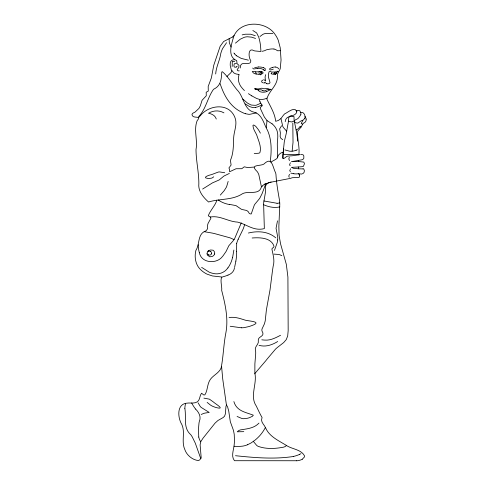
<?xml version="1.0" encoding="UTF-8"?>
<svg xmlns="http://www.w3.org/2000/svg" width="485" height="485" viewBox="0 0 485 485"><rect width="100%" height="100%" fill="white"/><g stroke="black" fill="none" stroke-linecap="round" stroke-linejoin="round"><path stroke-width="0.73" d="M298.511 166.973L291.63 167.349A5.062 5.062 0 0 1 291.964 167.507L292.667 167.913A8.809 8.809 0 0 0 292.958 168.083L293.055 168.131A4.001 4.001 0 0 0 293.51 168.331L298.463 168.792L298.511 166.973L301.494 166.743A8.888 8.888 0 0 0 303.404 166.355L304.416 163.869A2.17 2.17 0 0 0 304.374 163.475L304.022 162.536A11.804 11.804 0 0 0 303.768 162.075L298.651 161.535A61.11 61.11 0 0 0 297.299 161.517L291.418 161.681L301.961 159.795A5.771 5.771 0 0 0 303.192 159.141L303.755 158.443A4.28 4.28 0 0 0 303.816 157.958L303.822 156.037A1.922 1.922 0 0 0 302.949 154.763L300.961 154.406M298.651 161.535L298.681 160.48M283.555 149.016C283.628 152.302 279.681 162.851 286.526 156.558A5.693 5.693 0 0 1 287.629 156.134L290.636 155.855A30.276 30.276 0 0 0 291.867 155.812L298.827 154.854C299.906 147.125 297.159 139.456 297.59 131.823A4.795 4.795 0 0 1 298.099 130.707L301.021 127.112L303.107 123.554A2.304 2.304 0 0 1 303.404 123.287L304.968 122.372L305.859 121.129A3.965 3.965 0 0 0 306.114 119.086M283.143 158.68L283.549 148.646M259.966 101.62A6.814 6.814 0 0 0 260.791 103.214L262.209 105.494A0.709 0.709 0 0 1 262.106 105.882L260.445 107.355L260.263 108.319L264.343 117.03L266.986 120.571L266.326 127.737M288.539 120.826C288.502 118.964 288.587 115.879 291.097 115.854A0.976 0.976 0 0 1 291.364 115.939L292.388 116.594A0.746 0.746 0 0 0 292.649 116.624L293.91 116.436L294.062 117.861A20.328 20.328 0 0 0 294.116 120.171L296.717 133.126A78.346 78.346 0 0 1 297.323 137.546L297.62 141.105M283.519 149.047L284.258 142.056A36.387 36.387 0 0 1 284.525 140.632L286.029 134.466A49.688 49.688 0 0 0 286.332 133.06L288.526 121.032M227.986 275.092A29.876 29.876 0 0 1 223.179 276.711C218.911 276.771 222.469 287.593 221.663 290.327C225.192 304.168 228.556 318.439 225.883 332.795C223.591 344.374 223.403 356.293 221.166 367.842C218.911 373.68 211.854 375.572 209.302 381.186C207.174 385.533 207.513 390.831 204.84 394.899L203.651 394.917L201.578 393.232C199.444 395.669 200.25 399.937 197.262 401.907C193.976 403.829 190.041 402.58 186.464 403.199C176.528 404.399 177.759 417.997 181.814 424.478C185.482 432.274 181.135 441.459 184.773 449.425C186.573 455.106 192.496 460.004 198.31 460.526A6.923 6.923 0 0 0 199.681 459.913L201.208 457.992L200.117 444.842L200.832 441.532L203.094 438.1L215.061 423.114L217.947 420.501L223.124 417.555L224.555 416.203L225.398 413.802L225.949 406.466L226.471 404.987L227.617 406.982L228.756 411.207L230.314 421.726L233.497 430.468L234.225 434.342L234.479 440.604A49.712 49.712 0 0 1 233.879 446.837C233.17 451.323 231.218 456.779 234.473 460.708L296.329 460.744M232.491 37.018L223.646 41.504L220.148 46.318L213.788 65.184L211.375 77.903L208.192 86.421L208.283 91.071L206.18 92.271L206.283 95.751L202.093 100.268L200.311 105.888L198.953 108.404L195.085 112.065L192.739 113.278L191.975 114.351C192.412 119.692 202.336 114.521 197.116 120.753C193.515 129.974 197.795 139.983 196.013 149.55C196.061 160.929 198.892 172.151 198.844 183.639C197.928 191.163 203.445 197.516 208.562 202.009C219.632 198.504 232.357 200.408 242.47 193.739C248.326 190.514 259.214 195.57 261.421 186.87L258.802 174.558A15.956 15.956 0 0 0 257.299 171.708C250.399 165.161 256.632 166.106 262.3 164.742A11.816 11.816 0 0 0 263.882 164.075C272.152 155.946 272.521 166.882 275.583 172.763A18.284 18.284 0 0 1 275.953 174.388C276.444 183.172 278.002 191.702 279.524 200.469A51.477 51.477 0 0 1 279.796 204.264L278.863 226.483L279.087 235.498L280.591 243.943L286.332 264.373L287.908 277.08L288.175 330.637L287.684 335.972L286.265 339.603L283.676 342.574L277.687 347.236A33.216 33.216 0 0 0 275.522 349.115L267.253 358.906A130.629 130.629 0 0 1 265.453 361.161L254.934 373.45C257.105 384.278 249.551 396.354 256.31 406.06C258.184 409.928 259.911 413.881 262.064 417.5C260.106 422.005 264.113 424.272 265.592 427.855C269.424 436.906 279.409 440.944 287.205 445.945A14.374 14.374 0 0 0 288.169 446.473C293.607 449.304 301.506 449.941 304.538 455.906A2.195 2.195 0 0 1 304.459 456.961L302.222 459.253M299.621 175.861L299.154 177.377L292.279 177.722A8.56 8.56 0 0 0 291.928 177.837L291.236 178.086A12.737 12.737 0 0 1 290.315 178.389L276.444 181.093A19.4 19.4 0 0 1 276.044 181.196L269.333 182.499A8.397 8.397 0 0 0 267.981 183.142L266.459 184.385L265.647 185.913L265.459 192.236L263.597 203.209L264.349 228.599C253.837 231.4 246.768 224.3 237.559 222.1C228.235 221.694 219.893 215.237 210.369 217.031M261.785 72.423C261.373 73.884 259.548 75.278 258.117 74.296A5.129 5.129 0 0 0 257.656 74.163L255.474 73.914A4.213 4.213 0 0 1 254.655 73.647L253.94 73.271A7.99 7.99 0 0 1 253.243 72.792L252.242 71.441L256.68 71.883A6.748 6.748 0 0 0 258.135 71.713L259.936 71.313M277.681 239.96L277.766 237.868A12.046 12.046 0 0 0 277.662 236.674L276.044 228.277L277.505 220.833M229.126 38.733L229.326 42.741L231.066 47.021M232.133 66.536L232.206 65.839A12.149 12.149 0 0 0 232.224 63.377L232.339 61.359L234.673 61.559M270.26 161.287C271.667 150.987 271.776 140.104 267.544 130.41C263.81 124.142 262.3 114.448 254.322 112.265C243.858 110.186 243.882 96.321 237.019 89.828C232.072 83.875 228.217 76.594 222.3 71.671L221.754 72.047C221.366 79.631 220.893 85.845 213.491 89.331C207.447 97.818 206.022 108.949 198.614 116.739M207.028 253.419L207.289 254.94A2.376 2.376 0 0 0 207.574 255.237L209.799 256.814L212.133 256.48A6.972 6.972 0 0 0 212.982 256.031L214.376 254.68A2.583 2.583 0 0 0 214.649 253.952M233.861 250.054L232.642 257.329M302.64 124.19L301.227 123.584L301.991 121.971A6.329 6.329 0 0 0 302.494 121.111L302.573 120.195L301.112 120.862A15.338 15.338 0 0 0 300.567 121.244L297.838 123.105L295.65 122.808A4.565 4.565 0 0 1 294.983 122.317C292.855 120.674 295.977 119.559 297.263 118.958A6.735 6.735 0 0 0 298.505 117.982L300.33 115.485A6.881 6.881 0 0 0 300.839 114.393M236.68 243.725L236.613 251.412M215.692 73.975C216.086 66.809 219.79 60.607 220.754 53.599A28.239 28.239 0 0 1 222.615 48.518L226.556 42.704M214.649 253.952L214.697 252.879A4.062 4.062 0 0 0 214.418 251.8L213.503 250.509A2.189 2.189 0 0 0 213.012 250.212L210.817 249.999A15.223 15.223 0 0 0 210.332 250.054L208.653 250.545M292.128 151.132L293.031 142.335L292.807 122.99M211.484 253.649L211.375 254.061A1.364 1.364 0 0 1 211.157 254.407L210.563 254.861A3.043 3.043 0 0 1 209.302 255.158L208.223 254.795M235.886 261.13L234.637 267.15M240.233 67.991C240.305 60.71 246.198 64.869 249.872 63.008A3.437 3.437 0 0 0 250.545 62.013L250.793 61.098A2.001 2.001 0 0 0 250.763 60.601C248.271 57.327 247.968 47.142 253.861 50.616A7.099 7.099 0 0 0 254.795 50.931L260.96 51.513L260.566 46.19A48.512 48.512 0 0 0 258.729 37.151L256.644 32.944L252.837 30.488M239.063 74.605C237.426 79.267 238.796 84.426 242.1 88.046A24.444 24.444 0 0 0 243.622 89.749L244.452 90.556M296.82 111.374L296.723 111.762M234.473 267.835C234.067 271.382 231.278 274.019 227.992 275.104M228.15 181.414L226.75 186.252A15.678 15.678 0 0 1 226.204 187.477L224.173 190.684L220.323 195.091M244.725 224.567L243.464 228.192A40.297 40.297 0 0 1 242.864 229.654L238.165 239.269M265.719 74.654L265.204 76.478A6.135 6.135 0 0 0 265.137 78.085L265.695 81.074L263.791 79.492M285.216 121.686C285.55 115.036 293.207 117.297 296.177 113.32A3.904 3.904 0 0 0 296.341 112.987L296.39 112.872A9.451 9.451 0 0 0 296.717 111.756M265.835 183.597L262.1 193.624L259.93 197.916A18.078 18.078 0 0 1 258.966 199.28L254.934 204.13A11.343 11.343 0 0 0 254.255 205.252L251.272 213.867A0.825 0.825 0 0 1 250.915 214.006L249.805 213.709A2.946 2.946 0 0 1 249.163 213.194L249.06 213.073A2.364 2.364 0 0 1 248.853 212.788L248.538 212.133A7.96 7.96 0 0 0 248.399 211.824L246.78 210.496L242.148 209.52A5.893 5.893 0 0 1 241.075 209.071L235.995 205.604L229.356 204.355M234.073 35.484C231.781 43.135 226.786 56.424 236.528 60.516A1 1 0 0 1 236.753 60.849L237.013 63.644L238.735 65.099A1.279 1.279 0 0 1 239.002 65.523L238.802 67.336A3.959 3.959 0 0 1 238.087 68.391L237.244 69.416A0.709 0.709 0 0 0 237.22 69.664L237.335 70.07A1.582 1.582 0 0 0 237.808 70.64L237.88 70.689A1.194 1.194 0 0 0 238.262 70.846L239.25 70.834M274.449 250.46L277.177 242.73A21.776 21.776 0 0 0 277.687 239.96M304.665 118.492L302.955 120.377M265.477 427.412L264.307 429.449A40.613 40.613 0 0 1 259.426 436.057L258.748 436.742A41.601 41.601 0 0 1 255.074 440.113L251 442.987L247.617 444.721M277.062 71.071L277.669 71.762M241.275 222.876L234.564 238.796A20.218 20.218 0 0 1 232.661 241.348L228.817 245.762L226.507 250.569A17.581 17.581 0 0 1 225.992 251.594L223.118 255.734A53.811 53.811 0 0 1 222.33 256.674C216.449 264.398 200.881 263.209 199.311 252.267M290.357 162.742L289.6 164.785A1.14 1.14 0 0 0 289.745 165.215L290.169 165.688M290.551 168.762L289.733 170.69L290.357 171.708M227.847 267.902C224.676 272.77 218.444 274.91 212.879 273.358A20.006 20.006 0 0 1 209.15 272.133L201.633 267.356M276.838 73.059L275.668 74.138A2.292 2.292 0 0 1 274.934 74.369L274.104 74.369A14.944 14.944 0 0 1 273.17 74.229L272.37 74.084A7.336 7.336 0 0 0 271.97 74.023L271.073 73.696L271.667 73.235M289.515 174.339L288.763 176.061L289.26 177.352M237.207 66.105L237.11 66.221A3.437 3.437 0 0 1 236.256 67.027M281.573 125.773L279.639 128.895L280.366 132.757L280.142 136.473L280.742 138.152L282.682 139.692M226.956 76.521L228.368 75.066A25.141 25.141 0 0 1 229.181 74.314L230.83 72.726A6.281 6.281 0 0 0 231.812 70.761M261.421 186.87L262.233 186.088M235.443 43.123L240.299 39.176L244.24 37.315A13.259 13.259 0 0 1 247.362 36.769L251.569 37.145L255.553 38.442M271.6 72.689L272.024 72.223A0.673 0.673 0 0 0 272.109 72.029L275.771 71.968A8.021 8.021 0 0 0 278.232 71.647M259.978 36.527L262.688 34.477A8.415 8.415 0 0 1 263.822 33.956L264.422 33.75A11.488 11.488 0 0 1 266.144 33.374L272.861 33.629M213.746 176.795L212.642 177.625A4.929 4.929 0 0 1 211.624 178.128L209.156 178.48A12.016 12.016 0 0 1 207.616 178.383C201.687 177.649 209.223 175.006 211.29 174.691A34.229 34.229 0 0 0 212.988 174.054L218.353 172.048A7.536 7.536 0 0 1 219.529 171.926L224.737 172.733M258.984 423.102C254.019 428.364 247.004 428.837 240.396 429.904A16.011 16.011 0 0 0 238.656 430.638L237.262 431.795L243.803 431.65M202.627 189.041L212.388 182.93A31.925 31.925 0 0 1 214.285 182.093L219.262 179.917L223.179 176.661A12.471 12.471 0 0 1 224.07 175.994L229.363 173.418M270.976 162.135L271.758 161.626A24.511 24.511 0 0 1 274.407 160.135L276.983 158.516L278.432 155.309A2.789 2.789 0 0 1 278.748 154.848L279.724 153.921A10.288 10.288 0 0 1 280.73 153.121L281.549 152.72A4.759 4.759 0 0 1 281.985 152.593L283.07 152.32M275.407 74.254L276.086 73.623A0.921 0.921 0 0 0 276.195 73.296L276.207 73.059A4.614 4.614 0 0 0 276.183 72.798M260.797 103.208L256.456 105.154A8.475 8.475 0 0 1 255.177 105.33L251.897 105.118A8.3 8.3 0 0 1 250.46 104.724L247.344 102.972L242.827 99.049M264.762 184.142L271.127 182.008M277.693 341.507C272.176 344.968 265.519 347.266 259.063 345.308M254.667 67.657L258.735 66.942M280.548 335.268C275.668 337.845 270.381 340.603 264.683 340.094A39.006 39.006 0 0 1 263.41 339.985L261.815 339.815M300.967 453.675L299.487 454.409M296.147 129.992L296.935 129.574A6.232 6.232 0 0 0 298.517 128.379L300.021 126.737M216.825 200.172C215.595 205.179 210.078 210.569 208.283 215.813L210.423 217.062L210.908 218.323L208.107 223.306L207.622 224.955L207.574 228.647L206.616 230.205A4.856 4.856 0 0 1 205.519 231.048C197.292 234.049 199.978 244.294 195.922 250.345C194.152 256.898 195.51 264.992 200.711 269.733A23.868 23.868 0 0 0 207.137 274.183L212.466 275.959L221.663 277.002M201.178 414.487L203.688 413.426A11.482 11.482 0 0 1 206.076 412.917L209.205 412.432L201.148 407.4A11.658 11.658 0 0 1 200.062 406.175L198.086 402.841M262.076 104.984L258.099 106.682A17.987 17.987 0 0 1 256.62 107.136L255.431 107.415M297.42 149.683L296.141 150.247M266.823 98.134L266.392 98.328A19.115 19.115 0 0 1 264.537 99.043L261.87 99.589A9.051 9.051 0 0 1 259.954 99.522L256.71 98.528L251.776 95.86M294.201 121.038L291.54 121.923L288.514 121.347M236.225 66.985L236.098 67.045A2.467 2.467 0 0 1 235.273 67.227L234.419 67.033A0.8 0.8 0 0 1 234.206 66.833L233.94 65.62A12.622 12.622 0 0 1 233.946 65.129L234.4 63.687L236.219 63.662M265.034 70.483L265.325 68.815A5.208 5.208 0 0 0 263.646 67.779L263.319 67.651M260.318 74.884L263.022 73.138A0.825 0.825 0 0 0 263.022 72.52L262.124 71.628A3.935 3.935 0 0 0 259.948 71.386M272.255 67.548L271.727 67.742A6.032 6.032 0 0 1 271.412 67.839L270.066 68.367A0.988 0.988 0 0 0 269.884 68.579L269.836 68.658A1.297 1.297 0 0 0 269.684 69.355L270.036 69.925L271.109 69.852A11.919 11.919 0 0 0 271.721 69.658L273.31 69.119M266.532 91.677L271.139 89.27L270.472 89.319M256.359 112.896L249.757 114.308A12.804 12.804 0 0 1 248.387 114.266L245.483 113.708M262.967 80.073L261.773 80.807A0.94 0.94 0 0 0 261.651 81.141L261.773 81.91A1.425 1.425 0 0 0 262.112 82.383L263.476 82.971M274.237 73.75L273.752 73.587A2.395 2.395 0 0 1 273.619 73.211L273.607 73.168M293.376 456.488C274.261 459.434 254.661 457.719 235.504 455.706M279.839 206.889C274.346 208.241 268.575 206.95 263.513 204.688M300.16 154.576L298.827 154.854M280.597 50.664L277.735 50.779A2.48 2.48 0 0 1 277.287 50.598L275.91 49.694A4.432 4.432 0 0 0 274.928 49.27L273.983 49.07M262.179 51.301L264.198 50.822A9.015 9.015 0 0 0 265.259 50.398L265.98 50.034A4.668 4.668 0 0 1 266.895 49.706L269.32 49.246A16.417 16.417 0 0 1 273.989 48.991M302.907 168.865L302.846 168.871A3.413 3.413 0 0 1 302.507 168.913L298.463 168.792M248.381 233.036C257.741 230.721 268.175 231.303 275.759 237.826M257.717 68.373L253.703 68.991L252.661 68.058M229.053 317.59C234.631 316.547 240.008 318.493 245.24 320.161C249.387 321.24 263.04 321.664 251.448 325.714A43.935 43.935 0 0 1 248.896 326.569L244.319 327.593A22.443 22.443 0 0 1 241.439 327.793M252.139 237.996C259.633 237.395 270.994 237.541 273.946 246.059C274.358 247.683 272.097 247.683 271.903 249.054C272.988 254.643 274.91 260.354 273.182 266.15A141.887 141.887 0 0 0 272.297 272.121L270.024 289.897L266.417 309.739L265.216 320.906L264.434 323.841L262.033 328.933A4.383 4.383 0 0 0 261.967 330.964C265.78 336.942 257.596 335.996 258.287 340.664C259.257 344.538 253.867 346.666 255.607 350.855A26.669 26.669 0 0 1 255.68 353.904L254.88 363.895L254.861 373.856M234.528 59.819C232.012 59.388 229.957 61.401 230.242 63.935A14.132 14.132 0 0 0 230.248 65.548L231.296 69.804L233.879 72.92A7.863 7.863 0 0 0 237.426 74.205L237.735 74.254A10.312 10.312 0 0 1 238.153 74.308L238.929 74.532M273.976 254.11L278.893 254.473A13.616 13.616 0 0 1 281.009 255.298L281.821 255.686M262.931 90.665L261.276 89.81L259.869 89.786A11.519 11.519 0 0 1 259.536 89.81L254.758 88.81L255.498 88.852A32.786 32.786 0 0 0 256.359 88.913L258.408 88.9A6.978 6.978 0 0 0 259.245 88.779L261.67 88.209A2.34 2.34 0 0 1 262.185 88.258C264.483 89.664 267.053 87.512 269.248 89.185A3.886 3.886 0 0 0 270.472 89.307M283.313 154.46L298.748 154.612M277.038 203.276L263.846 200.954M241.439 327.793L230.193 326.259M254.243 153.618L259.069 153.181A2.364 2.364 0 0 0 260.021 152.32C261.542 146.537 258.426 140.559 256.723 135.048A19.333 19.333 0 0 0 256.147 133.86L254.237 130.235A17.599 17.599 0 0 1 253.703 128.864A18.078 18.078 0 0 1 253.188 127.088C251.751 122.76 256.08 126.161 256.965 127.882A22.631 22.631 0 0 1 258.838 130.416L260.39 133.151M234.103 446.248L236.577 446.43A35.805 35.805 0 0 0 239.069 446.461L242.482 446.158A21.995 21.995 0 0 0 247.617 444.727M203.9 398.13L209.429 399.161L213.503 402.077A32.143 32.143 0 0 0 214.594 402.956C216.51 404.454 224.743 409.601 216.995 407.764A26.287 26.287 0 0 1 214.928 407.176L212.806 406.351A17.333 17.333 0 0 1 210.441 405.042L207.143 402.404M298.76 173.763L298.887 173.775A7.966 7.966 0 0 0 299.451 173.812C303.058 175.067 305.72 172.017 303.713 168.798A3.031 3.031 0 0 0 303.022 168.841M275.462 67.045L276.074 67.136A4.274 4.274 0 0 1 276.668 67.312L276.862 67.385A4.989 4.989 0 0 1 278.057 68.106L278.76 68.894M298.657 173.751L298.378 173.721A16.878 16.878 0 0 1 293.831 173.769M253.994 167.089L247.653 167.561L244.276 166.816L241.779 168.707L236.056 168.744L229.593 171.769L229.629 169.659L228.938 167.937L231.102 165.009L230.678 162.075A5.365 5.365 0 0 1 230.563 160.026C233.564 152.987 233.4 145.342 233.655 137.819C234.006 130.877 237.777 123.905 234.734 117.037C228.671 102.48 208.92 104.869 200.39 115.648A16.575 16.575 0 0 0 198.656 117.649M270.036 89.683L267.411 89.628A2.983 2.983 0 0 0 266.944 89.78L265.246 90.659A2.971 2.971 0 0 1 262.925 90.677M204.203 231.678L212.236 233.079A97.224 97.224 0 0 1 214.691 233.618L230.035 237.838L234.049 239.59M296.456 110.774L297.438 110.501A2.031 2.031 0 0 1 297.784 110.428L298.396 110.422A4.547 4.547 0 0 1 298.784 110.471L299.439 110.665A2.019 2.019 0 0 1 300.021 111.053L300.567 112.453L301.24 112.441A3.043 3.043 0 0 1 301.803 112.447A3.625 3.625 0 0 1 302.476 112.581L302.979 112.781A2.504 2.504 0 0 1 303.434 113.072L304.271 114.066A4.589 4.589 0 0 1 304.677 114.866L305.071 116.545M293.837 173.709L290.83 173.115M248.399 60.17L241.19 58.394L236.437 55.733M271.254 71.459L270.988 71.398A2.74 2.74 0 0 0 270.248 71.386L269.533 71.58A2.098 2.098 0 0 0 269.005 71.925L268.411 74.563A15.896 15.896 0 0 0 268.423 77.024L270 82.541A0.952 0.952 0 0 1 269.902 82.856L269.648 83.19A2.855 2.855 0 0 1 266.871 83.705M254.807 88.828L257.65 89.786M284.901 149.926L289.606 151.181A11.3 11.3 0 0 0 290.709 151.265A13.586 13.586 0 0 0 296.129 150.223M296.353 110.75C294.183 106.573 287.005 113.072 284.725 113.817A13.398 13.398 0 0 0 282.985 115.806L281.712 117.552A11.464 11.464 0 0 1 280.366 118.958A14.629 14.629 0 0 1 278.178 120.541L275.65 121.305C275.013 113.575 270.224 106.294 266.889 99.152C268.332 91.932 275.929 86.821 277.232 79.249A11.973 11.973 0 0 0 277.45 77.406L277.632 73.859L280.197 68.9L281.058 60.019L280.239 47.876L278.275 40.34A27.014 27.014 0 0 0 275.092 34.471C266.277 21.061 241.5 20.128 234.231 35.284A8.681 8.681 0 0 1 232.491 37.018M266.847 83.766L266.756 83.735A1.625 1.625 0 0 1 266.435 83.566L265.61 82.814A1.631 1.631 0 0 0 264.507 82.359L264.276 83.165M223.943 112.872C219.105 110.059 213.242 110.356 208.52 113.272C211.878 113.805 215.285 115.563 216.28 119.031M255.28 35.714L250.618 34.211L245.495 34.211A21.776 21.776 0 0 0 242.136 34.92M237.08 416.463L241.791 418.458A10.246 10.246 0 0 0 243.828 418.7L247.374 418.276A20.734 20.734 0 0 0 249.593 417.627L252.461 416.257L253.334 415.202C245.756 412.208 236.68 411.286 233.873 401.592M266.986 120.571L272.097 123.833M251.818 95.884L248.393 93.66M259.839 72.035L259.869 72.053A1.249 1.249 0 0 1 260.299 72.417M264.131 70.289L263.464 69.785M274.34 72.465L274.94 73.047M289.654 160.499L289.042 159.777L288.914 158.498A3.098 3.098 0 0 1 289.339 157.358M218.783 200.269L218.347 199.972M245.21 103.875L249.569 106.579L252.891 107.609A10.24 10.24 0 0 0 255.431 107.421M298.336 173.715L299.293 174.564M296.135 110.695L296.778 111.332M286.665 131.253L283.331 127.409A10.149 10.149 0 0 1 282.743 126.306L281.015 118.704M258.529 90.543L258.923 90.956A2.971 2.971 0 0 0 259.214 91.204L259.584 91.441A6.141 6.141 0 0 0 261.003 91.974A9.712 9.712 0 0 0 266.52 91.647M234.649 53.902L233.879 53.004M195.637 409.104C198.911 412.292 201.378 416.894 199.341 421.404A27.384 27.384 0 0 0 199.002 422.987L198.438 429.316L198.771 437.04M210.751 251.454L209.49 251.103L208.259 251.582A2.51 2.51 0 0 0 208.01 251.86M253.37 441.417L256.698 445.418A9.464 9.464 0 0 0 258.153 446.345C266.204 449.274 275.316 448.789 283.622 447.14A8.797 8.797 0 0 0 285.459 446.364L285.962 445.97A1.819 1.819 0 0 0 286.399 445.448M256.268 74.017L255.728 72.605A2.007 2.007 0 0 1 255.722 72.132A2.255 2.255 0 0 1 255.777 71.841M258.626 72.671L258.65 72.726A3.11 3.11 0 0 0 258.832 73.12L259.475 73.362A0.982 0.982 0 0 0 260.251 72.586L260.245 72.459M220.093 83.553C223.924 95.345 230.139 106.894 241.93 112.265A19.982 19.982 0 0 0 245.483 113.714M207.926 254.201L207.956 254.285A2.298 2.298 0 0 0 208.204 254.807M259.966 101.62L259.511 100.049M200.766 458.622L195.297 443.163L192.248 436.906A30.349 30.349 0 0 0 190.775 434.699C182.948 427.934 186.44 417.506 184.888 408.631M306.12 119.086L305.98 118.437A7.899 7.899 0 0 0 305.053 116.558A5.596 5.596 0 0 1 304.732 118.516M226.428 405.036L222.724 378.955L221.584 366.375M277.523 157.589L277.305 143.809A66.712 66.712 0 0 1 277.444 141.578C277.887 136.958 278.402 131.829 275.625 127.779A16.654 16.654 0 0 0 272.091 123.839M296.329 460.792A11.476 11.476 0 0 0 299.245 460.38A12.295 12.295 0 0 0 302.24 459.295M299.269 174.57A4.05 4.05 0 0 1 299.694 175.849M236.601 243.706A21.443 21.443 0 0 1 238.196 239.287M236.656 251.412A49.088 49.088 0 0 1 235.856 261.124M199.232 252.291A29.524 29.524 0 0 1 198.262 244.707M232.582 257.317A28.742 28.742 0 0 1 227.914 267.95M207.125 253.419A4.177 4.177 0 0 1 208.598 250.478M210.72 251.485A3.644 3.644 0 0 1 211.654 253.631M299.5 454.433A32.459 32.459 0 0 1 293.37 456.464M195.619 409.116A39.164 39.164 0 0 1 191.684 403.017M200.723 441.811A15.362 15.362 0 0 1 198.729 437.046M184.833 408.625A25.256 25.256 0 0 1 185.537 403.647M262.246 186.101A15.399 15.399 0 0 1 264.731 184.1M229.332 204.488A26.536 26.536 0 0 1 218.741 200.329M279.596 202.924A12.937 12.937 0 0 1 277.044 203.3M300.021 126.646A1.607 1.607 0 0 1 301.064 127.04M236.425 55.745A20.34 20.34 0 0 1 234.655 53.896M257.668 89.755A4.65 4.65 0 0 1 258.523 90.543M261.445 71.434A2.467 2.467 0 0 1 261.821 72.417M300.621 112.562A3.152 3.152 0 0 1 300.894 114.296M272.261 67.567A7.857 7.857 0 0 1 275.462 66.997M275.85 71.962A1.722 1.722 0 0 1 276.195 72.798M275.001 73.071A0.934 0.934 0 0 1 274.225 73.665M265.04 70.525A1.14 1.14 0 0 1 264.155 70.258M257.735 68.482A8.439 8.439 0 0 1 263.519 69.688M258.735 66.997A15.617 15.617 0 0 1 263.331 67.597"/></g></svg>
